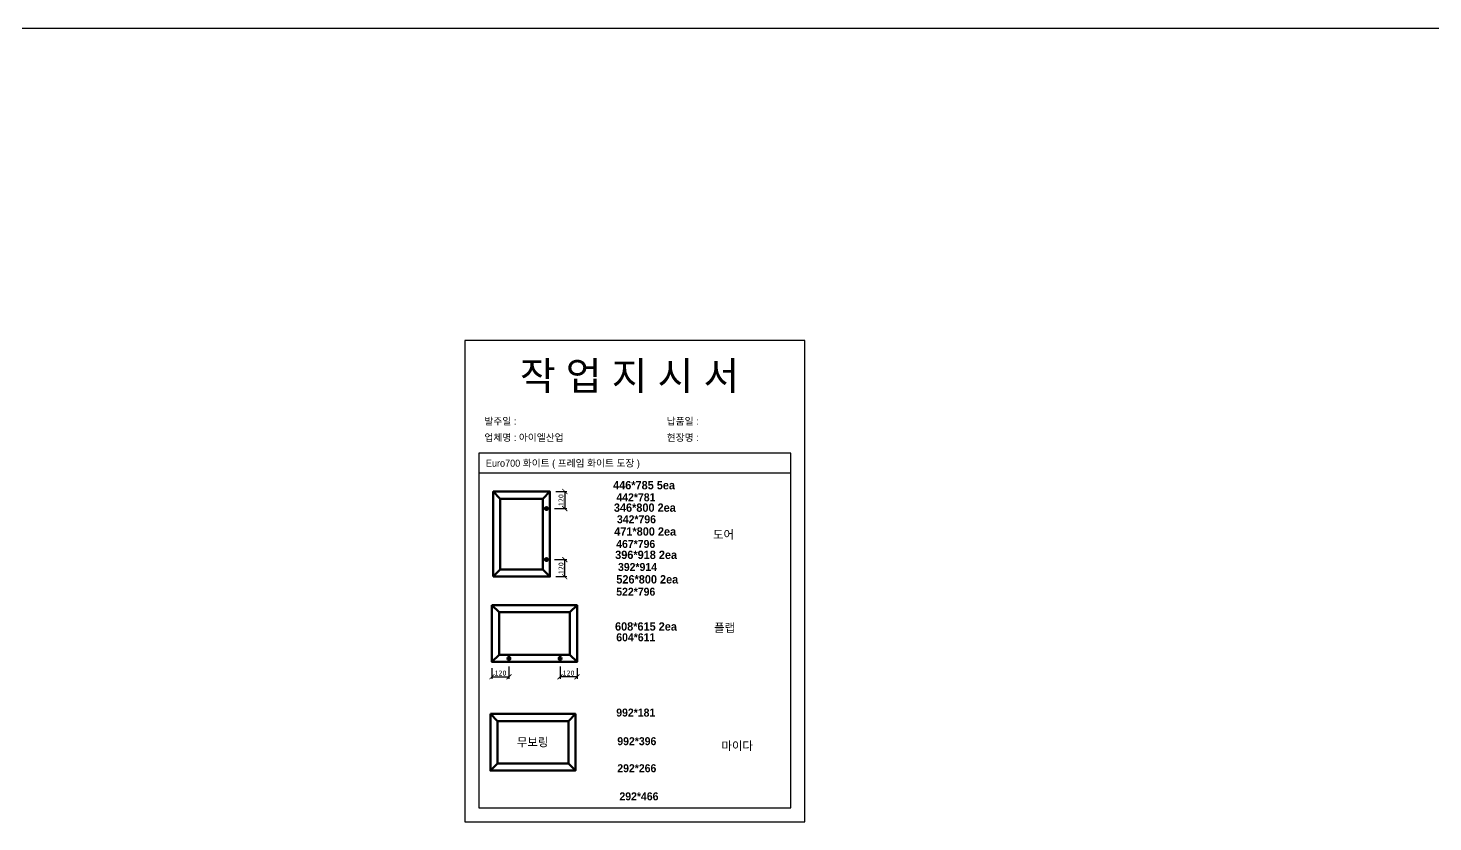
# Model space of a CAD drawing. Header units: millimetres. Extents: x -44117 to 256353, y -2095463 to 65325.
# Drawn here: x 111167 to 118102, y 16525 to 20443 of the extents above; entities that cross this region are included whole.
import ezdxf

# ---------------------------------------------------------------- set-up
doc = ezdxf.new("R2010")
doc.units = ezdxf.units.MM
doc.header["$LTSCALE"] = 10
doc.layers.add('Layer1', color=7, linetype='Continuous', lineweight=70)
doc.dimstyles.new('ISO-25', dxfattribs={"dimtxt": 2.5, "dimasz": 2.5, "dimexe": 1, "dimexo": 1, "dimtad": 1, "dimtxsty": 'Standard', "dimblk": 'ARCHTICK', "dimcen": 2.5, "dimadec": 0, "dimazin": 0, "dimtfac": 1, "dimtmove": 0, "dimatfit": 3, "dimfxl": 0, "dimarcsym": 0})

# ---------------------------------------------------------------- blocks, each defined once
blk = doc.blocks.new('_ArchTick')
at = {"color": 0, "linetype": 'ByBlock', "const_width": 0.15}
blk.add_lwpolyline([(-0.5, -0.5), (0.5, 0.5)], dxfattribs=at)
blk = doc.blocks.new('*D1994')
at = {"color": 0, "lineweight": -2}
for p, q in [((113765.8, 17819.6), (113826.2, 17819.6)), ((113816.2, 17735.6), (113816.2, 17819.6)), ((113772.8, 17735.6), (113826.2, 17735.6))]:
    blk.add_line(p, q, dxfattribs=at)
at = {"layer": 'Defpoints', "color": 0}
for p in [(113735.8, 17819.6), (113816.2, 17819.6), (113742.8, 17735.6)]:
    blk.add_point(p, dxfattribs=at)
at = {"color": 0, "lineweight": -2, "xscale": 25, "yscale": 25, "zscale": 25}
for p, rotation in [((113816.2, 17819.6), 90), ((113816.2, 17735.6), 270)]:
    blk.add_blockref('_ArchTick', p, dxfattribs=dict(at, rotation=rotation))
at = {"color": 0, "insert": (113797.5, 17777.6), "char_height": 25, "attachment_point": 5, "rotation": 90}
blk.add_mtext('120', dxfattribs=at)
blk = doc.blocks.new('*D1995')
at = {"color": 0, "lineweight": -2}
for p, q in [((113772.8, 18155.6), (113826.2, 18155.6)), ((113816.2, 18155.6), (113816.2, 18071.6)), ((113765.8, 18071.6), (113826.2, 18071.6))]:
    blk.add_line(p, q, dxfattribs=at)
at = {"layer": 'Defpoints', "color": 0}
for p in [(113742.8, 18155.6), (113735.8, 18071.6), (113816.2, 18071.6)]:
    blk.add_point(p, dxfattribs=at)
at = {"color": 0, "lineweight": -2, "xscale": 25, "yscale": 25, "zscale": 25}
for p, rotation in [((113816.2, 18155.6), 90), ((113816.2, 18071.6), 270)]:
    blk.add_blockref('_ArchTick', p, dxfattribs=dict(at, rotation=rotation))
at = {"color": 0, "insert": (113797.5, 18113.6), "char_height": 25, "attachment_point": 5, "rotation": 90}
blk.add_mtext('120', dxfattribs=at)
blk = doc.blocks.new('*D1996')
at = {"color": 0, "lineweight": -2}
for p, q in [((113456.7, 17284.5), (113456.7, 17231.1)), ((113540.7, 17291.5), (113540.7, 17231.1)), ((113456.7, 17241.1), (113540.7, 17241.1))]:
    blk.add_line(p, q, dxfattribs=at)
at = {"layer": 'Defpoints', "color": 0}
for p in [(113456.7, 17314.5), (113540.7, 17321.5), (113540.7, 17241.1)]:
    blk.add_point(p, dxfattribs=at)
at = {"color": 0, "lineweight": -2, "xscale": 25, "yscale": 25, "zscale": 25, "rotation": 180}
blk.add_blockref('_ArchTick', (113456.7, 17241.1), dxfattribs=at)
at = {"color": 0, "lineweight": -2, "xscale": 25, "yscale": 25, "zscale": 25}
blk.add_blockref('_ArchTick', (113540.7, 17241.1), dxfattribs=at)
at = {"color": 0, "insert": (113498.7, 17259.8), "char_height": 25, "attachment_point": 5}
blk.add_mtext('120', dxfattribs=at)
blk = doc.blocks.new('*D1997')
at = {"color": 0, "lineweight": -2}
for p, q in [((113792.7, 17291.5), (113792.7, 17231.1)), ((113876.7, 17284.5), (113876.7, 17231.1)), ((113876.7, 17241.1), (113792.7, 17241.1))]:
    blk.add_line(p, q, dxfattribs=at)
at = {"layer": 'Defpoints', "color": 0}
for p in [(113792.7, 17321.5), (113876.7, 17314.5), (113792.7, 17241.1)]:
    blk.add_point(p, dxfattribs=at)
at = {"color": 0, "lineweight": -2, "xscale": 25, "yscale": 25, "zscale": 25, "rotation": 180}
blk.add_blockref('_ArchTick', (113792.7, 17241.1), dxfattribs=at)
at = {"color": 0, "lineweight": -2, "xscale": 25, "yscale": 25, "zscale": 25}
blk.add_blockref('_ArchTick', (113876.7, 17241.1), dxfattribs=at)
at = {"color": 0, "insert": (113834.7, 17259.8), "char_height": 25, "attachment_point": 5}
blk.add_mtext('120', dxfattribs=at)

msp = doc.modelspace()

# ---------------------------------------------------------------- linework, layer by layer
at = {"color": 1}
msp.add_line((104231.63685, 20443.43909), (196500.78371, 20443.43909), dxfattribs=at)
for p, q in [((114932.00732, 18345.80887), (113392.00732, 18345.80887)), ((114932.00732, 18245.80887), (113392.00732, 18245.80887))]:
    msp.add_line(p, q)
msp.add_lwpolyline([(113322.00732, 16524.9786), (115002.00732, 16524.9786), (115002.00732, 18900.9786), (113322.00732, 18900.9786)], close=True)
msp.add_lwpolyline([(113392.00732, 18345.80887), (113392.00732, 16594.9786), (114932.00732, 16594.9786), (114932.00732, 18345.80887)])
at = {"layer": 'Layer1'}
for p, q in [((113497.8364, 18120.55398), (113462.8364, 18155.55398)), ((113707.8364, 18120.55398), (113742.8364, 18155.55398)), ((113725.3364, 18082.05398), (113725.3364, 18061.05398)), ((113725.3364, 17830.05398), (113725.3364, 17809.05398)), ((113497.8364, 17770.55398), (113462.8364, 17735.55398)), ((113742.8364, 17735.55398), (113707.8364, 17770.55398)), ((113735.8364, 17819.55398), (113714.8364, 17819.55398)), ((113491.71239, 17559.48211), (113456.71239, 17594.48211)), ((113841.71239, 17559.48211), (113876.71239, 17594.48211)), ((113456.71239, 17314.48211), (113491.71239, 17349.48211)), ((113540.71239, 17321.48211), (113540.71239, 17342.48211)), ((113841.71239, 17349.48211), (113876.71239, 17314.48211)), ((113551.21239, 17331.98211), (113530.21239, 17331.98211)), ((113803.21239, 17331.98211), (113782.21239, 17331.98211)), ((113483.86229, 17023.05916), (113448.86229, 17058.05916)), ((113833.86229, 17023.05916), (113868.86229, 17058.05916)), ((113448.86229, 16778.05916), (113483.86229, 16813.05916)), ((113833.86229, 16813.05916), (113868.86229, 16778.05916))]:
    msp.add_line(p, q, dxfattribs=at)
for points in [[(113462.8364, 17735.55398), (113742.8364, 17735.55398), (113742.8364, 18155.55398), (113462.8364, 18155.55398)], [(113497.8364, 17770.55398), (113707.8364, 17770.55398), (113707.8364, 18120.55398), (113497.8364, 18120.55398)], [(113735.8364, 18071.55398), (113714.8364, 18071.55398)], [(113456.71239, 17594.48211), (113456.71239, 17314.48211), (113876.71239, 17314.48211), (113876.71239, 17594.48211)], [(113491.71239, 17559.48211), (113491.71239, 17349.48211), (113841.71239, 17349.48211), (113841.71239, 17559.48211)], [(113792.71239, 17321.48211), (113792.71239, 17342.48211)], [(113448.86229, 17058.05916), (113448.86229, 16778.05916), (113868.86229, 16778.05916), (113868.86229, 17058.05916)], [(113483.86229, 17023.05916), (113483.86229, 16813.05916), (113833.86229, 16813.05916), (113833.86229, 17023.05916)]]:
    msp.add_lwpolyline(points, close=True, dxfattribs=at)
for centre in [(113725.3364, 18071.55398), (113725.3364, 17819.55398), (113540.71239, 17331.98211), (113792.71239, 17331.98211)]:
    msp.add_circle(centre, 7, dxfattribs=at)

# ---------------------------------------------------------------- texts
at = {"attachment_point": 1}
for s, width, gutter_width, heights, insert, char_height in [('{\\fGulim|b0|i0|c129|p50;작 업 지 시 서}', 3307.3198183, 12.5, [-155.84554], (113594.81392, 18796.81609), 140), ('{\\fGulim|b0|i0|c129|p50;발주일 :}', 3307.3198183, 12.5, [-38.18216], (113419.60457, 18520.09566), 34.3), ('{\\fGulim|b0|i0|c129|p50;납품일 :}', 3307.3198183, 12.5, [-37.67976], (114319.58255, 18520.09566), 34.3), ('{\\fGulim|b0|i0|c129|p50;업체명 : 아이엘산업}', 3307.3198183, 12.5, [38.2735], (113419.60457, 18439.43949), 34.3), ('{\\fGulim|b0|i0|c129|p50;현장명 : }', 3307.3198183, 12.5, [-38.2735], (114319.58255, 18439.43949), 34.3), ('{\\fGulim|b0|i0|c129|p50;Euro700 화이트 ( 프레임 화이트 도장 )}', 3307.3198183, 12.5, [-43.16045], (113426.64677, 18312.77339), 34.3), ('{\\fGulim|b1|i0|c129|p50;446*785 5ea}', 2645.8558546, 10, [-42.30333], (114054.84743, 18207.79137), 41.16), ('{\\fGulim|b1|i0|c129|p50;\\P346*800 2ea}', 2645.8558546, 10, [-110.84889], (114058.73159, 18165.53615), 41.16), ('{\\fGulim|b1|i0|c129|p50;\\P471*800 2ea}', 2645.8558546, 10, [-110.90333], (114060.36702, 18047.83922), 41.16), ('{\\fGulim|b1|i0|c129|p50;도어}', 2645.8558546, 10, [-45.73333], (114548.0131, 17963.78435), 41.16), ('{\\fGulim|b1|i0|c129|p50;\\P396*918 2ea}', 2645.8558546, 10, [-110.90333], (114065.0689, 17932.64321), 41.16), ('{\\fGulim|b1|i0|c129|p50;526*800 2ea}', 2645.8558546, 10, [-42.19444], (114070.68368, 17742.9542), 41.16), ('{\\fGulim|b1|i0|c129|p50;608*615 2ea}', 2645.8558546, 10, [-42.30333], (114064.34636, 17510.39523), 41.16), ('{\\fGulim|b1|i0|c129|p50;플랩}', 2645.8558546, 10, [-45.13444], (114553.24649, 17503.46004), 41.16), ('{\\fGulim|b1|i0|c129|p50;무보링}', 2645.8558546, 10, [22.18306], (113579.8351, 16938.85231), 41.16), ('{\\fGulim|b1|i0|c129|p50;마이다}', 2645.8558546, 10, [22.18306], (114589.88026, 16920.53543), 41.16)]:
    msp.add_mtext_dynamic_manual_height_columns(s, width=width, gutter_width=gutter_width, heights=heights, dxfattribs=dict(at, insert=insert, char_height=char_height))
at = {"color": 1, "char_height": 39.5136, "attachment_point": 1}
for s, heights, insert in [('{\\fGulim|b1|i0|c129|p50;442*781}', [-40.6112], (114071.18838, 18147.2176)), ('{\\fGulim|b1|i0|c129|p50;342*796}', [-40.6112], (114073.76419, 18038.6291)), ('{\\fGulim|b1|i0|c129|p50;467*796}', [-40.6112], (114070.16623, 17916.74545)), ('{\\fGulim|b1|i0|c129|p50;392*914}', [-40.6112], (114078.92399, 17802.98862)), ('{\\fGulim|b1|i0|c129|p50;522*796}', [-40.55893], (114070.35659, 17681.01479)), ('{\\fGulim|b1|i0|c129|p50;604*611}', [35.32554], (114070.35659, 17455.97882)), ('{\\fGulim|b1|i0|c129|p50;992*181}', [35.32554], (114070.35659, 17084.40781)), ('{\\fGulim|b1|i0|c129|p50;992*396}', [35.32554], (114075.58998, 16943.10615)), ('{\\fGulim|b1|i0|c129|p50;292*266}', [35.32554], (114075.58998, 16809.65459)), ('{\\fGulim|b1|i0|c129|p50;292*466}', [35.32554], (114086.05677, 16670.96963))]:
    msp.add_mtext_dynamic_manual_height_columns(s, width=2540.0216204, gutter_width=9.6, heights=heights, dxfattribs=dict(at, insert=insert))

# ---------------------------------------------------------------- dimensions: what is measured, and where the dimension line sits
for base, p1, p2, picture, middle in [((113816.22812, 18071.55398), (113742.8364, 18155.55398), (113735.8364, 18071.55398), '*D1995', (113797.47812, 18113.55398)), ((113816.22812, 17819.55398), (113742.8364, 17735.55398), (113735.8364, 17819.55398), '*D1994', (113797.47812, 17777.55398))]:
    dim = msp.add_linear_dim(base=base, p1=p1, p2=p2, angle=90, text='120', dimstyle='ISO-25', override={"dimscale": 10, "dimexo": 3, "dimtxsty": 'Standard'})
    dim.commit()
    dim.dimension.update_dxf_attribs({"geometry": picture, "text_midpoint": middle})
for base, p1, p2, picture, middle in [((113540.71239, 17241.09039), (113456.71239, 17314.48211), (113540.71239, 17321.48211), '*D1996', (113498.71239, 17259.84039)), ((113792.71239, 17241.09039), (113876.71239, 17314.48211), (113792.71239, 17321.48211), '*D1997', (113834.71239, 17259.84039))]:
    dim = msp.add_linear_dim(base=base, p1=p1, p2=p2, text='120', dimstyle='ISO-25', override={"dimscale": 10, "dimexo": 3, "dimtxsty": 'Standard'})
    dim.commit()
    dim.dimension.update_dxf_attribs({"geometry": picture, "text_midpoint": middle})

doc.saveas('drawing.dxf')
